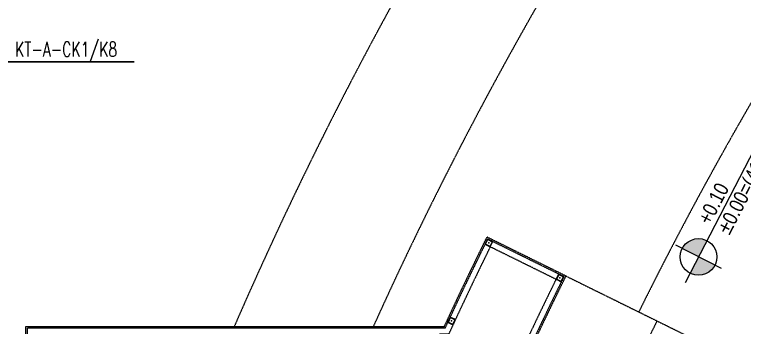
# Model space of a CAD drawing. Extents: x -1457 to 23780, y -2071 to 4205.
# Drawn here: x 1510 to 2007.2, y 729.5 to 942.9 of the extents above; entities that cross this region are included whole.
import ezdxf
from ezdxf.enums import TextEntityAlignment as Align

# ---------------------------------------------------------------- set-up
doc = ezdxf.new("R2010")
doc.units = 0
doc.header["$MEASUREMENT"] = 0
doc.linetypes.add('HIDDEN', pattern=[0.375, 0.25, -0.125])
doc.layers.get('0').update_dxf_attribs({"color": 9, "lineweight": 9})
for name, color, linetype, lineweight in [('E-KABLO', 7, 'Continuous', 30), ('E-YAZI', 7, 'Continuous', 30), ('M-TEFRIS2-015', 129, 'Continuous', 9)]:
    doc.layers.add(name, color=color, linetype=linetype, lineweight=lineweight)
doc.styles.add('Arial', font='arial.ttf', dxfattribs={"height": 2.5})
doc.styles.add('E-YAZI', font='txttw.shx')
doc.styles.add('MuuM_TEXT-STANDART', font='ARIALN.TTF')

# ---------------------------------------------------------------- blocks, each defined once
blk = doc.blocks.new('0_elevationtarget-p')
h = blk.add_hatch(color=256)
h.paths.add_polyline_path([(2.5, 0, 0.414214), (0, 2.5), (0, 0)])
h.paths.add_polyline_path([(0, 0), (-2.5, 0, 0.414214), (0, -2.5)])
blk.add_line((0, -3.5), (0, 3.5))
blk.add_lwpolyline([(16.605, 0), (-4, 0)])
blk.add_circle((0, 0), 2.5)
at = {"style": 'Arial'}
blk.add_attdef('BITMISKOT', text='', height=2, dxfattribs=at).set_placement((4.5, 0), align=Align.BOTTOM_LEFT)
blk.add_attdef('KABAKOT', text='', height=2, dxfattribs=at).set_placement((4.5, -0.592), align=Align.TOP_LEFT)
blk = doc.blocks.new('Prf-40x40')
for points in [[(1.5, -2), (-1.5, -2, -0.414214), (-2, -1.5), (-2, 1.5, -0.414214), (-1.5, 2), (1.5, 2, -0.414214), (2, 1.5), (2, -1.5, -0.414214)], [(1.5, -1.7), (-1.5, -1.7, -0.414214), (-1.7, -1.5), (-1.7, 1.5, -0.414214), (-1.5, 1.7), (1.5, 1.7, -0.414214), (1.7, 1.5), (1.7, -1.5, -0.414214)]]:
    blk.add_lwpolyline(points, format="xyb", close=True)
blk.add_point((0, 0))

msp = doc.modelspace()

# ---------------------------------------------------------------- linework, layer by layer
at = {"layer": 'E-YAZI'}
msp.add_line((1495.75, 910.67), (1591.42, 910.67), dxfattribs=at)
at = {"layer": 'M-TEFRIS2-015', "linetype": 'HIDDEN', "lineweight": 0}
for points in [[(1754.32, 730, -0.342283), (4527.5, 2199.66, -0.342283)], [(1719.56, 328.25, -0.047611), (1885.58, 764.59), (1831.78, 791.16, 0.006731), (1802.6, 730), (1517.5, 730), (1517.5, 591), (1527.5, 591), (1527.5, 720), (1798.01, 720)], [(1718.52, 328.25, -0.047537), (1884.24, 764.14), (1832.24, 789.82, 0.006696), (1803.24, 729), (1518.5, 729), (1518.5, 592), (1526.5, 592), (1526.5, 721), (1799.57, 721)], [(1714.37, 328.25, -0.047242), (1878.89, 762.32), (1834.06, 784.46, 0.006552), (1805.8, 725), (1799.57, 725)]]:
    msp.add_lwpolyline(points, format="xyb", dxfattribs=at)
msp.add_lwpolyline([(1885.58, 764.59), (1999.45, 708.36)], dxfattribs=at)
for radius, start, end in [(2647.53, 80.45701, 156.55486), (2401.58, 85.46185, 153.71717), (2387.73, 153.71717, 164.19582)]:
    msp.add_arc((4088.57, -323.37), radius, start, end, dxfattribs=at)

# ---------------------------------------------------------------- block references
ref = msp.add_blockref('0_elevationtarget-p', (1975.97, 777.6), dxfattribs=dict(at, xscale=4.999999999999998, yscale=4.999999999999998, zscale=0.5, rotation=62.73674779538183))
ref.add_attrib('BITMISKOT', '+0.10', dxfattribs={"layer": '0', "height": 10, "rotation": 62.7367, "style": 'MuuM_TEXT-STANDART'}).set_placement((1986.52, 797.47), align=Align.BOTTOM_LEFT)
ref.add_attrib('KABAKOT', '%%P0.00=(41.50)', dxfattribs={"layer": '0', "height": 10, "rotation": 62.7367, "style": 'MuuM_TEXT-STANDART'}).set_placement((1999.7, 790.68), align=Align.BOTTOM_LEFT)
at = {"layer": 'M-TEFRIS2-015', "linetype": 'HIDDEN', "lineweight": 0, "xscale": -1, "rotation": 63.71716759113649}
for p in [(1833.13, 787.11), (1881.56, 763.23), (1807.73, 733.89)]:
    msp.add_blockref('Prf-40x40', p, dxfattribs=at)

# ---------------------------------------------------------------- texts
at = {"layer": 'E-KABLO', "color": 3, "linetype": 'Continuous', "style": 'E-YAZI', "width": 0.7}
msp.add_text('KT-A-CK1/K8', height=10, dxfattribs=at).set_placement((1510.29, 914.26))

doc.saveas('drawing.dxf')
